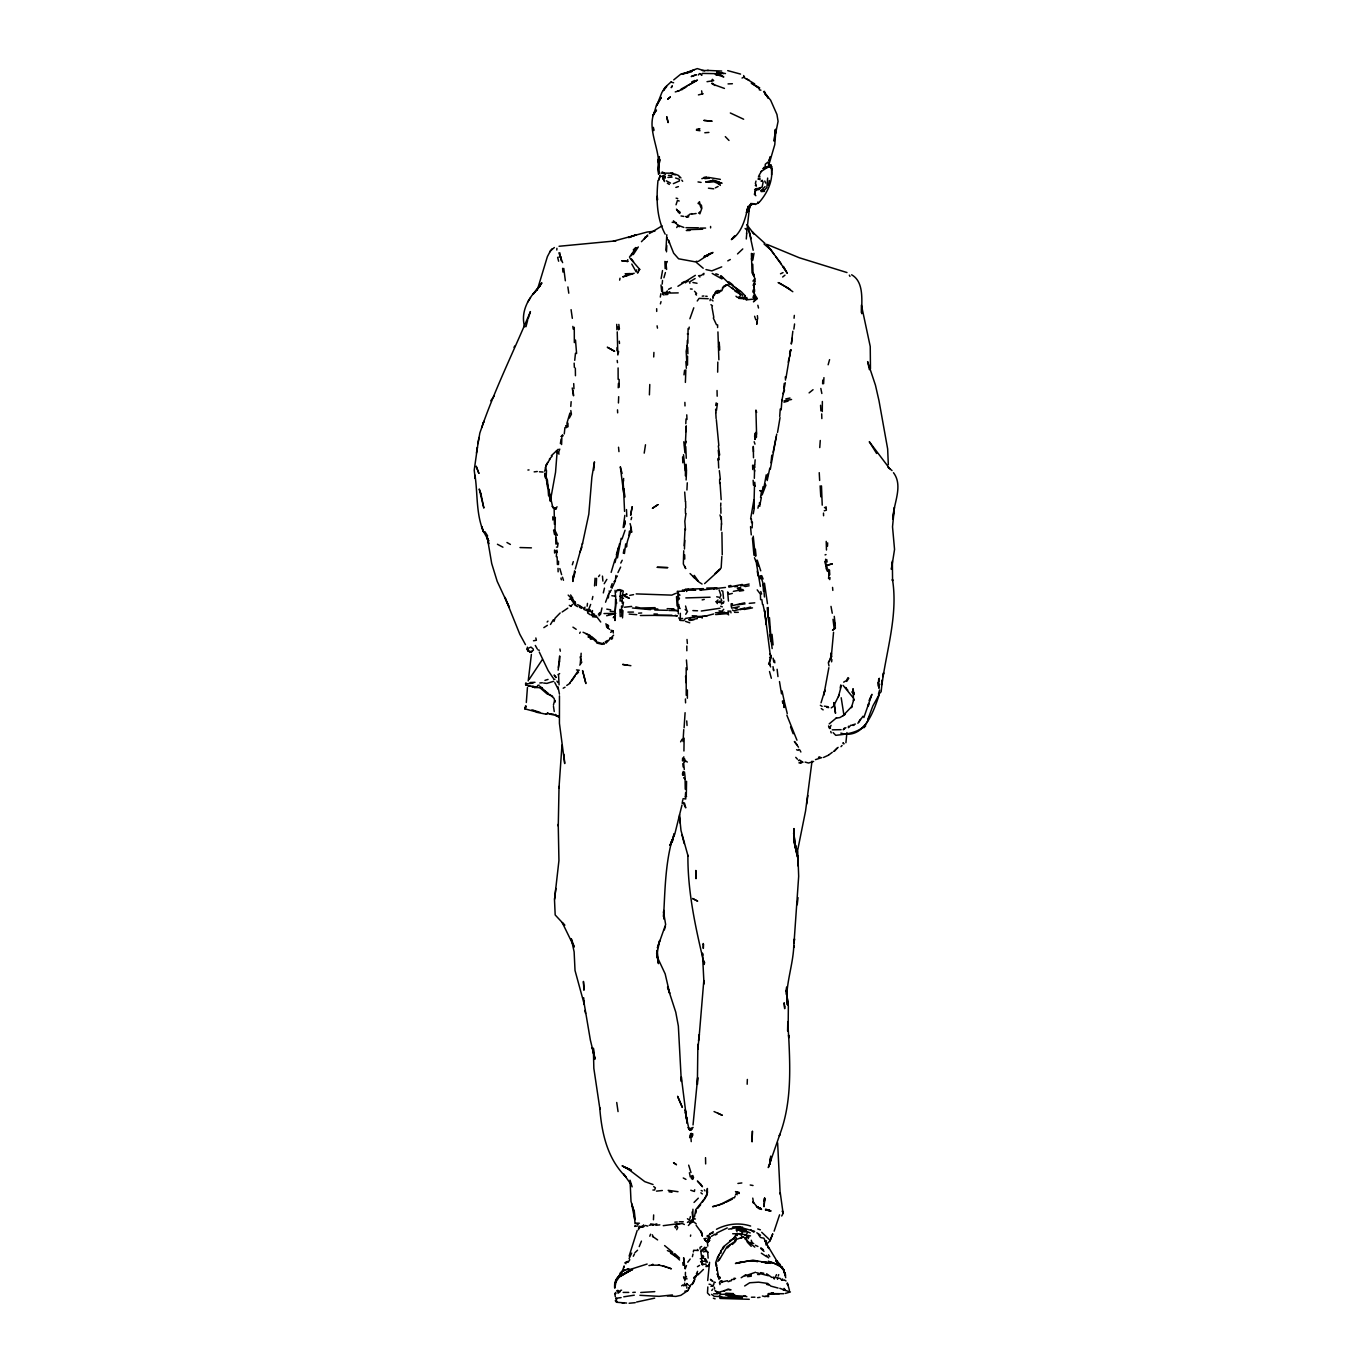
<?xml version="1.0" encoding="UTF-8"?>
<svg xmlns="http://www.w3.org/2000/svg" width="1372" height="1372" viewBox="0 0 1372 1372"><rect width="100%" height="100%" fill="white"/><g stroke="black" fill="none" stroke-linecap="round" stroke-linejoin="round"><path stroke-width="1.5" d="M624.569 511.379L623.488 487.729L623.814 494.16L620.316 466.789L622.116 473.529M685.383 382.411L685.846 369.84M771.338 678.265L769.52 671.525M664.905 261.417L665.163 268.62M687.372 698.245L687.389 689.927M717.607 327.565L717.625 324.838M756.572 434.238L755.921 410.074L756.658 412.406M764.427 596.974L763.518 583.957L764.067 589.926M834.245 629.062L833.01 619.321M717.933 331.921L718.877 359.79M828.551 725.96L829.528 728.515L831.055 725.325M558.473 564.544L558.507 561.199M683.925 750.999L684.131 738.153M687.509 365.158L687.561 356.154M718.259 460.34L718.259 458.351L718.705 467.989M771.596 174.827L771.63 166.509L770.532 167.573L771.441 168.053C773.259 180.418 767.634 192.509 759.694 201.787M785.727 1277.709L783.944 1270.078L776.723 1260.817L780.068 1266.339L768.371 1246.839M682.553 774.923L682.57 773.156M685.314 444.854L686.274 425.886L685.811 431.751M687.08 351.249L687.338 340.462M667.324 1295.871L675.864 1296.42L680.821 1295.34L687.784 1290.658L690.27 1286.113M793.771 839.029L795.348 847.536L793.959 834.176L795.983 850.331L793.753 840.693L793.994 828.568L793.668 833.884L793.908 830.129M793.753 840.693L793.788 836.8M559.622 661.887L559.69 655.936L558.404 667.478M688.092 328.525L687.801 343.36M746.711 233.686L746.282 238.985M558.233 824.332L558.936 860.57L554.545 899.329L555.866 888.49M689.67 1137.68L689.979 1135.124M719.717 349.997L719.202 342.16M721.175 499.665L720.043 482.824M848.445 726.217L848.428 727.64L850.812 725.239L854.001 725.342M554.494 899.62L555.18 914.952L564.801 925.294L562.263 922.636L573.993 946.629M683.736 550.789L683.342 563.961L685.571 568.471M614.502 616.028L614.982 620.521L615.565 599.324L616.731 603.2M753.64 283.438L754.343 295.443L756.109 299.233L753.434 301.823L756.984 298.753L746.111 299.868L747.448 298.976L738.599 298.341L739.765 296.969L741.532 297.998L742.355 296.918L744.979 298.101L746.917 297.484M614.999 1287.313L616.131 1280.831M826.218 541.374L826.476 550.018M752.062 273.131L751.393 253.391M782.057 690.939L784.235 701.212L784.115 707.54L783.275 700.989M797.921 857.997L797.972 855.562L797.784 862.216M834.262 616.354L835.342 626.335M720.917 513.265L720.815 507.554M743.813 298.873L745.288 295.889L741.343 291.79L727.743 282.152L721.003 275.635M777.632 1142.842L780.171 1194.137L780.274 1192.868L783.103 1213.362L781.714 1216.021M684.165 545.782L685.04 528.872M754.326 478.331L754.549 470.133M769.298 180.521L768.457 185.271M812.018 761.134L805.57 810.938L797.098 853.058L797.046 851.772M879.624 689.996L878.509 693.803M685.365 1274.948L685.451 1272.324M833.559 632.269L831.398 655.507L831.192 652.763M861.359 312.593L861.41 305.116L870.242 346.516L870.465 368.776M786.842 993.945C787.82 977.979 793.222 961.892 793.788 945.84L793.702 947.555L798.676 876.262L798.058 859.575L794.748 844.192L797.218 856.3M767.994 473.752L766.485 479.428M878.097 686.017L878.217 682.107L879.178 687.612M527.448 687.458L526.316 702.464M615.153 611.175L616.062 602.428L615.05 590.354M721.912 532.336L722.255 554.768M574.336 342.623L574.268 327.325M666.603 269.461L665.849 261.709M683.307 775.403L683.205 771.424M775.3 129.826L774.22 141.007L775.3 129.826L775.094 134.953M740.263 1226.654L740.211 1227.889L740.263 1226.654L732.768 1226.894M593.75 470.253L594.453 461.85L591.881 477.096L588.811 514.174L582.363 544.272M616.954 350.7L617.074 347.596M747.174 1084.24L747.346 1079.438M558.987 787.957L561.971 745.099M686.12 479.977L686.48 472.277M702.121 618.155L702.481 616.388M765.199 166.132L765.284 164.228L768.011 162.016L768.492 164.04M741.875 1233.651L742.269 1230.753L741.257 1230.032L736.901 1230.049L736.901 1231.559M822.617 383.783L822.754 380.078M618.429 402.974L618.686 396.68M684.439 549.04L684.8 540.362M684.817 1280.762L685.588 1275.874L686.566 1277.04M558.884 252.842L562.64 262.635M559.039 786.448L558.267 826.047M618.223 387.779L618.412 383.44M653.449 1219.777L653.655 1214.94M720.694 506.251L720.815 503.078M557.101 452.108L555.54 472.277L550.258 501.432M620.23 616.628L619.921 609.425M653.707 356.977L653.912 352.433M616.903 329.726L616.731 324.358M596.254 585.501L596.58 578.281M752.13 527.86L752.405 522.012M780.033 417.62L777.547 432.403M555.334 517.347L554.957 530.415L557.358 535.303M684.697 760.088L685.245 761.34L683.65 762.883L684.285 769.486M756.898 321.597L756.761 324.341L757.413 319.522L755.766 319.779L754.617 316.263M781.869 400.212L781.2 409.868M621.893 616.337L621.533 605.961M615.531 1292.441L615.462 1293.967L615.736 1292.904M685.228 789.209L685.057 776.758L684.491 771.956L683.41 772.213M827.488 546.228L827.659 542.866M828.551 578.607L829.408 569.877L829.803 574.765M476.427 453.017L477.422 447.495L474.215 470.184L475.175 478.434L474.969 475.158C477.833 493.851 475.861 514.208 483.716 532.113L481.589 526.659L483.716 532.113M754.497 485.465L753.88 508.395L753.88 499.991L750.621 518.873M823.612 383.731L823.937 377.643M624.843 515.358L623.162 527.603M660.892 293.659L660.292 297.055M685.794 423.656L686.051 418.906M721.861 556.415L721.158 567.939L715.069 573.479M787.597 1030.887L787.802 1021.608L788.729 1037.918L788.626 1035.071C790.272 1068.754 791.747 1103.825 779.313 1135.81L779.862 1134.352L768.303 1167.589L770.55 1161.124M685.365 475.827L685.554 465.52M643.537 1224.87L644.223 1226.362L642.508 1227.237L639.712 1226.379L639.798 1227.391L639.712 1226.379M712.874 297.518L715.481 292.03M721.089 530.227L721.466 523.727M694.489 1216.878L695.724 1209.692L703.922 1199.471L702.447 1202.129M878.903 688.401L878.68 680.546M679.054 608.431L678.848 604.503M683.033 741.532L683.753 729.647M752.765 1198.116L753.622 1203.278L752.782 1201.615L757.001 1206.725L760.671 1208.612L756.418 1206.434L761.58 1209.435M580.956 656.399L581.145 653.244M618.137 379.341L618.103 367.936M574.731 360.322L575.468 353.239M682.45 760.877L682.639 757.996M622.494 617.897L622.974 610.712L621.653 610.043M754.086 276.441L754.188 274.983M555.746 537.807L555.866 544.049M572.587 601.193L572.57 597.935L571.352 599.427L574.937 605.103L577.561 606.63M594.539 585.947L595.054 578.195M861.736 313.674C861.462 301.12 864.463 281.929 851.618 274.777M558.13 571.832L558.027 568.351M658.714 173.712L659.212 166.544M754.617 189.49L762.146 187.141L763.106 182.099L762.112 180.195M771.904 169.734L772.007 168.293M878.56 681.37L878.732 678.763M892.194 562.297L891.406 569.363L894.544 549.435L892.52 526.779L894.424 507.52L892.812 519.233C893.052 504.33 903.685 486.065 893.481 472.688M561.594 444.528L561.868 437.548M779.708 416.419L780.239 409.01M819.753 447.581L820.267 440.481M691.231 1141.624L690.63 1133.615L691.539 1133.409L692.294 1136.856L691.145 1136.308M685.4 795.451L685.606 792.673M698.502 1040.799L699.36 1034.591L697.816 1049.357L697.37 1084.412L697.679 1077.552L693.032 1124.937M754.806 464.199L755.149 459.809M792.845 331.218L791.301 344.046L792.296 338.095M695.964 1212.985L696.221 1210.601M707.832 1286.97L707.489 1293.007L709.701 1295.254M662.213 284.055L662.522 280.437M552.127 506.337L555.368 509.235L557.049 506.783M699.274 1035.157L703.802 980.603L704.008 984.033L702.447 953.163L702.944 955.204M590.149 611.329L587.816 611.74L590.663 604.417M759.917 504.725L761.357 497.504M770.207 661.012L771.201 655.473L769.178 663.019L770.635 666.946M546.125 478.982L546.485 470.613L545.319 467.389M831.312 654.393L831.398 653.415L830.249 659.263M575.314 568.986L582.534 543.106M746.557 233.823L749.215 209.796M786.225 991.579L786.671 987L786.327 994.631M770.292 1160.335L770.704 1156.116M608.345 597.969L608.808 593.51L611.295 590.046M686.223 695.295L686.172 667.684M721.552 524.275L721.295 516.867M752.593 465.194L752.748 469.516M794.045 318.253L794.337 315.406M658.8 165.6L659.778 159.426L658.028 169.013L658.766 173.198M784.561 389.957L783.172 393.781L785.298 382.754M684.594 1283.986L684.679 1283.129M783.395 393.147L781.714 401.224M558.164 670.153L559.159 661.664M477.319 448.009L479.823 433.072L483.887 421.341L481.658 427.738M687.286 482.807L686.926 489.976M680.341 613.301L680.289 620.384L683.736 620.624L685.554 618.395L695.038 616.937M761.683 495.395L763.021 486.751M789.586 353.547L790.735 349.637L785.967 378.072M772.162 648.562L768.114 616.988L768.217 607.453M657.994 180.435C656.228 198.46 656.433 217.788 665.163 234.166M628.959 535.492L629.456 531.101M528.22 680.906L531.393 654.393M783.686 388.345L784.252 383.388M797.218 904.765L798.024 897.631M567.219 427.086L566.945 423.125L569.912 413.109M708.209 1236.961L709.53 1238.041L707.678 1239.019L709.032 1239.551L708.055 1239.996M770.344 469.104L776.741 434.067M587.13 606.218L587.473 603.406M677.374 591.178L677.099 593.441L679.998 595.139M770.086 1162.427L770.687 1157.591L769.829 1164.296L770.584 1159.872M831.621 661.836L831.895 659.589M754.137 287.52L754.206 283.061M882.059 680.375L881.476 684.971L882.385 679.895M691.831 1129.55L689.567 1129.893L688.59 1127.441L685.331 1112.332L686.635 1118.42L685.245 1109.691L687.132 1123.274L681.335 1076.934L681.335 1081.445L678.351 1026.05L675.779 1012.227L667.547 986.88L669.69 993.362L665.163 973.88L657.051 956.558L658.063 959.508L656.639 952.991L658.457 963.624L657.222 950.127L657.274 952.374L659.692 940.489L657.411 947.795L665.643 924.539L663.499 911.694L664.185 919.223L663.688 913.718L663.534 916.65L663.928 910.442L663.842 911.557C665.094 887.461 665.643 863.245 672.194 839.578L670.857 844.569L671.611 841.791M624.174 527.019L624.997 520.794L624.346 525.407L624.912 521.875M683.976 374.848L684.594 370.217M793.874 329.109L794.577 323.946M707.352 1191.376L707.369 1193.074L707.352 1188.478L707.026 1193.777L704.145 1199.677L707.197 1194.823M623.66 478.468L622.871 484.196L623.523 480.423M614.553 1287.571L615.171 1283.043L619.904 1276.029L617.829 1277.864L632.629 1269.289L621.173 1275.686L627.982 1271.261M806.667 804.078L807.868 795.52M588.725 611.432L583.855 609.408L585.004 607.11M744.979 298.101L745.288 295.889M829.734 579.601L830.009 577.612M561.062 439.16L560.393 443.602M742.098 1234.2L739.885 1234.457L740.005 1233.6L744.344 1234.629L749.078 1237.15M620.058 601.159L620.556 592.224L621.825 590.372L623.282 591.023L621.979 597.403L622.271 603.286L623.471 602.154L622.717 607.041M683.479 760.963L683.805 756.812M828.86 667.684L823.817 695.09L824.915 690.167L821.039 702.807M841.293 685.983L838.429 696.633M714.452 295.1L714.846 293.711L721.912 290.624L723.198 287.142L725.857 285.067L727.76 285.05L724.142 285.822M709.564 1262.343L707.712 1280.488M608.568 625.615L608.19 628.153L609.631 629.388M685.966 513.677L684.817 521.291L685.468 529.884M790.118 353.702L789.758 356.103L790.735 349.637M644.205 453.137L645.492 444.768M558.112 543.158L557.495 547.136L556.466 547.119M663.293 176.611L665.197 176.885M621.139 538.338L617.451 557.907M662.745 178.857L662.933 177.743L665.317 178.051L664.991 176.816M879.143 694.867C873.501 711.897 863.88 740.108 840.83 733.128M619.561 543.706L615.05 562.554M625.683 543.878L624.449 553.516M707.729 1252.636L708.141 1258.124M675.401 174.861L672.486 174.141L672.64 173.181L661.03 173.129M649.779 384.486L649.402 394.862M570.786 406.438L571.146 401.67M883.002 676.396L883.602 672.777L882.831 676.585M824.246 510.778L826.373 510.161L825.978 506.68M682.158 803.375L682.759 799.893M703.63 1256.443L702.944 1258.313L702.893 1255.414L701.915 1255.689M707.798 1246.102L707.403 1242.295L705.037 1240.168L707.558 1241.54L704.814 1240.134M688.864 329.211L689.224 327.085M782.949 1289.714L790.392 1291.961L785.333 1293.419M558.541 674.87L559.073 684.851M564.921 427.584L564.269 433.912M788.248 362.225L789.003 358.041M619.647 280.145L620.007 278.224M693.357 1251.899L693.666 1250.252L698.177 1250.509L697.473 1249.429M617.949 572.57L620.641 567.082M753.245 513.78L754.154 508.943M687.303 345.332L686.154 351.369L686.858 363.048M710.027 300.64L710.353 298.907M715.704 405.426L716.184 402.871M694.712 1189.73L694.386 1191.462L690.768 1190.244M477.816 443.585L478.982 437.514M623.3 553.242L624.054 549.297M766.245 474.798L763.69 488.844L762.489 491.468L759.968 490.61L762.489 491.468M690.459 1236.258L690.699 1235.023M822.36 401.481L822.291 411.549M713.646 1284.844L714.195 1282.048L715.361 1282.443M840.213 687.955L840.813 684.92M703.613 274.812L703.905 273.354L701.435 275.395L698.571 275.738L699.96 277.007M773.122 452.211L776.209 436.793M629.988 258.142L639.695 269.358L637.586 273.114L637.791 272.153M706.186 1251.933L705.74 1249.806M618.172 353.667L618.635 351.455M770.67 657.96L771.201 655.473M672.314 841.43L674.012 834.005L672.314 841.43L669.879 845.392L674.818 833.97L681.987 805.004M722.787 1249.137L724.965 1245.553L735.032 1237.372L737.176 1233.291M602.462 576.12L602.891 581.076M689.893 318.75L693.786 307.808M697.233 300.983L699.103 298.376L708.226 298.702M757.927 508.223L758.545 505.428M592.172 599.547L592.858 596.477M612.718 586.581L615.325 580.733L615.942 575.417M770.995 462.827L771.784 455.212M627.999 1262.446L629.817 1259.685M537.224 290.212L547.377 256.65L550.395 250.905L554.374 247.543M740.143 609.665L750.638 607.059M580.287 663.499L580.836 656.845M684.096 727.829L685.091 712.703M767.188 480.577L769.812 468.126M692.397 1256.649L692.997 1254.094M603.32 592.91L604.469 588.142M723.49 602.977L723.902 601.313M755.406 183.436L755.972 181.087M676.036 204.805L677.442 200.432L679.174 201.015M724.21 1291.001L725.051 1290.486L716.596 1292.921L720.214 1293.402M525.956 326.708L527.637 320.396M556.792 250.013L556.912 248.298M615.05 559.244L611.157 572.364M574.611 570.786L572.861 581.454L573.462 575.383L573.119 578.727L575.314 571.695M709.05 1284.209L710.404 1284.449M750.038 205.92L748.632 211.339L750.158 205.714M754.84 439.469L755.303 433.02L755.475 438.714M831.02 658.629L831.706 656.005L828.328 662.882M689.807 1218.919L690.408 1216.57M683.05 798.676L685.794 798.95L685.383 796.343M528.1 318.973L530.415 311.581C514.757 348.848 496.853 385.24 483.287 423.056M662.539 270.558L661.098 278.636M761.46 491.485L760.534 497.47M631.069 519.628L631.686 517.313M535.32 645.44L537.258 648.922M673.24 837.606L670.325 844.998L671.543 842.014M525.613 705.808L524.79 708.827L535.32 711.656M613.61 635.185L606.03 643.176L605.241 641.856L607.47 640.484M723.696 1246.291L717.539 1257.541L715.635 1262.703L716.013 1266.219M616.32 554.854L618.36 547.582M849.988 276.389L849.319 275.155M663.928 277.744L665.403 272.548M828.139 364.781L829.58 359.635M660.395 303.881L661.03 301.634M623.66 1267.779L624.174 1265.979L621.619 1273.13M633.281 254.575L638.306 246.926M762.335 494.435L765.936 485.071M664.357 929.873L665.437 926.186M719.871 1284.569L720.197 1283.42M736.301 1237.767L735.684 1240.974L727.057 1246.702L719.134 1260.148M544.65 471.179L546.725 464.268L550.189 458.831M651.992 1265.035L648.922 1265.584M686.48 1265.567L685.177 1268.894M752.782 260.183L754 253.288M692.791 1218.885L692.929 1209.229M559.776 449.107L558.421 452.743M690.596 1130.288L693.083 1127.39L689.224 1129.087L690.973 1129.087M572.33 564.75L573.307 561.628M605.549 602.205L608.808 593.51M685.828 1285.821L686.96 1283.54M774.134 1231.164L779.588 1214.82M775.197 133.461L776.02 129.037L774.768 144.66L768.817 164.983M666.483 251.831L666.792 245.537M596.58 615.994L592.001 615.291L592.481 610.54M553.996 621.482L555.06 618.223L560.17 612.975M658.474 174.261L658.028 159.324L658.68 163.062C658.217 146.118 647.258 127.785 654.461 112.007L653.672 114.836L656.382 105.164L661.27 97.412L656.742 105.575L661.921 92.404L665.163 87.311L671.234 81.754M752.954 297.364L755.286 295.563L756.984 297.981L755.783 298.033M686.292 795.52L686.566 781.285M629.131 1256.1L637.208 1230.41M693.134 1283.283L693.958 1280.916L692.174 1284.552L695.004 1279.184M622.013 539.042L625.066 530.244M612.186 583.58L610.883 587.302L612.289 588.056L611.826 585.604M721.621 1282.528L722.084 1281.156M748.049 207.429C744.979 219.091 742.166 232.348 731.379 239.603L734.706 235.778M778.181 1276.097L778.713 1274.622M553.431 705.071L554.648 700.389L555.06 702.121L554.099 698.399L549.743 694.438M775.609 133.53L778.078 121.353L776.946 114.476L770.635 100.207L763.587 91.632L764.667 91.375M736.147 1230.135L736.61 1228.883M756.418 188.684L754.36 194.224L755.835 195.716M649.796 1236.241L650.568 1234.217M860.347 719.391L857.877 723.318M641.444 1241.111L639.215 1246.616M580.099 551.818L581.934 547.068M629.096 1258.604L631.686 1253.065M769.966 1240.905L772.676 1234.028L769.966 1240.905L765.799 1244.85M863.863 717.539L871.923 694.335L869.231 700.526L870.448 697.851M693.7 1217.976L693.272 1219.022L695.433 1218.971M747.431 1232.725L746.299 1234.629L744.344 1234.629M867.893 719.254L872.866 705.928L879.229 694.438M711.674 80.948L712.36 79.302L713.663 80.639L707.026 81.685M615.959 1298.289L621.104 1297.603M765.044 186.643L762.009 189.696L764.084 190.519L766.879 187.501L767.651 178.068M839.252 694.832L833.507 706.254L831.26 707.883M686.36 441.424L684.662 445.334L685.108 449.09M776.483 1274.622L775.043 1277.829L773.071 1277.143L774.305 1279.03M719.648 598.106L720.917 595.225L719.082 589.823M558.215 449.261L551.321 455.693M755.903 190.194L756.709 188.393M616.062 1280.007L622.133 1271.192L629.079 1268.963L626.935 1269.169M719.374 1282.992L720.111 1281.362L722.924 1281.465M604.006 613.558L615.788 613.387M532.49 687.166L534.24 687.063L525.716 685.005L525.956 682.759M696.393 1273.833L697.576 1271.33M615.925 1301.428L616.988 1301.239L615.891 1301.651M878.972 681.387L879.298 678.283M720.06 1294.791L719.46 1295.751M540.139 285.582L539.693 286.422L541.717 282.975L532.988 294.414L537.584 288.857C527.74 298.736 520.485 312.679 524.653 326.793M676.688 1229.724L677.751 1227.528L675.813 1224.75L682.193 1223.481L684.354 1224.493M693.597 1177.296L692.568 1179.406L692.757 1175.478L691.505 1178.737L691.694 1175.907L690.27 1176.953L689.413 1172.717M688.847 1287.416L688.795 1288.685M868.888 717.23C865.595 732.185 848.17 733.986 835.754 735.323L833.147 732.631M717.436 403.522L716.441 410.588M633.315 1256.255L634.447 1253.991M845.907 742.715L846.936 732.562M572.604 604.435L571.164 605.807M717.813 1261.52L719.408 1258.33M690.528 618.841L688.727 619.852L697.353 618.652M665.746 264.59L667.324 261.469M776.723 1277.726L780.171 1278.447L781.903 1280.282L782.589 1278.944M575.811 605.086L575.262 602.257L568.18 595.105M620.779 563.069L622.202 560.256M514.02 347.408L514.723 346.036M676.739 227.581L677.94 225.248L673.429 220.823M672.28 85.596L671.217 87.654L671.937 86.642M631.343 255.741L632.458 253.631M847.999 677.614L846.387 680.615L843.677 682.141M584.815 608.482L579.155 606.767M591.949 639.266L590.32 638.7L591.126 637.243L589.96 635.339L583.066 632.252M547.685 462.501L545.97 465.623L546.725 464.268M858.701 722.255L863.005 716.218M579.653 633.281L580.287 632.149M696.359 1275.651L697.611 1273.439M705.911 1266.562L708.106 1266.287L709.187 1264.401M526.265 706.271L524.79 708.827L525.733 707.763M680.615 741.84L682.141 739.199M758.819 175.805L761.529 171.106M581.093 608.259L581.848 606.956L579.893 607.59M769.726 166.715L770.481 165.429L761.117 171.517M699.84 213.912L701.864 208.218L701.401 205.165L698.022 203.399L699.497 201.718L699.874 203.965M614.536 617.246L615.479 615.719L613.233 617.692L614.982 616.491M550.481 624.5L553.379 619.681M542.369 659.538L529.146 679.414M604.212 583.7L606.853 579.378M661.373 176.474L665.454 174.638M685.726 614.279L687.526 611.363L685.143 609.494M556.981 550.103L556.26 556.638M717.539 1257.541L719.185 1254.951M653.861 113.859L656.485 110.034L652.66 115.728L654.804 112.384M569.569 683.29L577.835 671.337M686.497 591.521L688.161 589.171L703.527 588.639M527.603 302.166L530.518 297.707M679.5 598.192L678.523 599.667L678.385 591.315L683.891 591.195L685.451 589.12L688.161 589.171M638.615 1229.792L638.512 1228.42M685.211 1277.092L684.096 1278.773L683.53 1276.835M846.678 681.421L848.788 678.265M829.202 723.884L836.526 717.813M798.881 749.352L798.195 750.347L796.583 749.729M844.38 728.052L843.248 729.733L845.889 727.657M579.756 665.111L581.865 662.007M539.59 286.062L538.287 287.966L541.717 282.975M592.001 615.291L593.167 613.61L594.642 614.364L592.464 616.714L597.094 617.211L600.73 622.013M735.649 1235.314L733.368 1238.642L729.715 1240.785M691.574 1284.312L689.756 1285.718M833.593 751.496L838.12 747.38M832.272 752.302L828.619 755.08M688.384 1225.488L693.014 1220.514L693.169 1221.457L692.02 1222.315L687.441 1218.713M715.429 292.905L718.379 290.452L715.927 291.327L716.013 292.322L718.053 291.893M611.672 639.301L612.701 637.843M781.903 1280.282L784.424 1280.11M703.424 1269.443L697.799 1275M571.524 681.044L575.091 676.036M490.747 400.83L494.126 396.114M720.351 185.409L719.511 184.414L720.729 182.716L718.071 183.539L713.886 181.739L705.877 181.927L712.068 180.658M615.942 578.006L617.4 576.017M598.586 576.6L599.718 575.04M711.776 1290.452L712.771 1289.131M753.948 291.258L753.125 292.356L753.074 290.092M629.491 257.061L635.236 249.104M634.55 250.819L636.848 247.749M662.299 286.851L662.556 292.665L663.516 293.642L669.93 292.013L665.489 294.586L667.855 294.448M549.692 251.985L552.076 248.829M687.766 1262.206L690.167 1259.05M666.792 234.732L665.952 250.219M695.347 275.343L677.922 286.285M733.78 236.979L731.911 239.363L733.746 237.167M752.936 281.123L754.789 278.773L753.451 273.371L753.108 275.24L752.765 264.23M698.365 74.98L699.48 73.573L701.915 74.843M709.153 1241.18L709.032 1239.551M646.178 236.859L641.444 241.695M741.257 1230.032L740.177 1231.37L739.765 1230.255M697.576 1208.475L700.663 1204.719M709.89 1240.237L707.403 1242.295M704.848 1247.182L700.595 1251.058M644.12 239.225L647.687 234.972M722.324 288.189L723.198 287.142M736.901 1230.049L738.393 1228.3L740.023 1228.472L750.244 1232.931M694.061 1278.858L696.136 1276.475M723.747 609.288L722.101 611.175L719.014 610.866M834.416 751.239L837.057 748.203M546.005 714.195L547.857 713.046L546.005 714.195L536.092 712.171M706.649 1247.354L700.938 1252.053L701.692 1257.455M598.364 614.262L599.89 612.564M840.985 746.642L842.082 745.442M735.221 1195.955L734.346 1197.91M769.589 657.668L770.824 656.313L770.018 654.067M652.849 1264.178L651.957 1265.173L659.606 1265.224M677.751 211.442L677.425 210.516M549.349 459.208L552.127 456.224M547.136 622.013L547.96 621.122M701.246 589.926L699.823 588.914L700.046 590.217L725.496 587.456M863.846 727.795L865.698 725.822M828.534 661.973L829.768 660.652M649.436 233.514L662.059 225.883M742.784 248.932L737.519 253.923M820.353 705.277L822.12 706.357M735.529 1194.446L736.867 1193.091L739.302 1193.468L735.478 1191.599L739.011 1192.319M532.868 686.566L534.686 687.543L535.595 686.617M694.026 1202.438L698.297 1198.185M770.532 167.573L771.63 166.509M755.389 204.514L759.196 202.37M664.082 292.287L664.905 293.351L667.409 290.881M598.964 615.754L600.593 614.159L601.965 607.95M717.385 603.594L716.167 601.742L717.968 599.993M835.394 628.307L832.512 630.228L835.445 627.759M576.291 674.355L578.555 672.177M707.266 1235.537L707.403 1236.412L713.217 1231.644M633.281 249.893L635.75 247.526M620.024 1273.199L621.276 1271.998M765.765 1243.015L766.485 1240.717M724.708 1290.589L728.361 1289.148L731.036 1289.851M634.91 1252.705L637.551 1250.218M735.684 1240.974L734.569 1239.962L743.007 1237.15L746.248 1237.887L747.689 1236.532L748.409 1238.573M693.632 1277.795L695.913 1275.703M732.305 1244.473L735.066 1241.934M569.329 418.066L571.421 414.173L570.821 410.571M590.32 638.7L591.675 637.483L595.877 641.667L604.297 644.154L603.423 642.593M673.738 79.868L680.924 74.037L692.243 71.293L691.179 71.721M528.649 648.116L530.93 647.07L533.245 649.042M711.245 1236.412L715.344 1234.011M698.52 213.157L700.166 211.717M639.129 1228.163L639.969 1227.443L638.94 1227.031L639.129 1228.163L638.94 1227.031M842.854 715.858L851.875 706.426L851.412 707.695L853.933 699L853.556 700.715L853.007 688.693L854.001 694.318L852.012 691.745L854.327 694.541M685.4 282.855L687.852 280.728L687.972 281.706M611.037 630.314L613.181 630.777L610.66 632.321M784.887 1280.299L786.019 1280.934M711.605 1285.101L713.32 1285.736M555.969 551.887L554.614 553.019L554.545 550.069L557.083 552.11M741.189 1277.744L745.836 1274.674M623.214 1270.866L624.672 1269.649L622.374 1271.398L624.346 1270.318M743.007 1237.15L740.571 1237.887L743.007 1237.15L741.189 1235.52M708.981 1240.082L709.53 1237.081L710.164 1238.179M619.955 596.306L620.813 595.602M782.64 277.024L784.956 275.172M809.103 392.889L813.047 389.699M562.16 611.981L567.785 608.156M720.866 290.195L719.1 292.716M721.5 604.109L722.787 603.097L716.167 601.742M687.423 1222.435L688.367 1221.697L690.699 1223.138M719.357 570.203L704.625 583.597M638.786 270.044L639.695 269.358M724.33 286.765L726.268 285.307M530.089 682.519L534.994 682.313M688.212 85.39L697.422 80.091L681.112 89.111M684.182 88.34L686.737 86.47M569.946 683.325L566.739 685.434M618 1293.23L620.367 1291.498M718.602 570.546L720.317 569.294M798.47 760.603L799.379 759.934L801.968 761.597L798.95 762.883M703.15 93.742L698.434 94.891M706.58 255.964L704.128 256.873L710.422 253.391L698.588 261.195M526.745 648.99L530.021 652.3L533.468 650.157M626.764 1261.88L625.169 1262.892L625.958 1263.732M676.207 1256.752L670.634 1253.305L671.645 1252.602L679.569 1260.011M613.97 581.625L615.325 580.733M681.61 1285.838L683.239 1284.758M695.124 278.533L689.722 281.843L689.859 283.267M543.844 627.639L547.377 625.323M751.29 258.982L752.336 258.296L751.993 253.683L753.125 256.221M625.169 1262.892L627.484 1261.417M622.288 1274.537C616.525 1276.269 613.593 1282.46 614.896 1288.137M744.67 1285.976L749.695 1282.769L758.613 1282.168L767.737 1283.437L770.841 1286.113L778.061 1288.051M625.718 547.274L626.764 546.605C626.421 538.596 633.195 531.873 630.091 523.607M727.486 1247.954L729.973 1245.262M815.448 759.642L821.759 757.618M706.803 255.998L712.977 252.465L704.573 256.272L707.575 256.187L704.351 256.187M731.036 604.829L732.511 603.937L731.173 603.68M558.027 674.595L559.639 673.583M802.397 762.112L800.288 763.278M697.439 1266.682L699.548 1265.396M845.289 714.349L839.938 717.556L835.994 718.208M683.616 1285.838L686.172 1284.741M649.23 1225.282L653.775 1224.493L650.654 1223.875M701.658 1246.479L700.029 1247.405L700.08 1249.069M756.109 299.233L756.984 298.753M727.777 260.886L730.316 259.514M563.189 688.212L565.024 687.218M630.005 1270.489L620.178 1275.617M746.025 1230.204L742.269 1230.753M742.046 78.05L744.482 76.763M614.725 613.781L606.647 615.754M733.334 1197.756L721.037 1204.101L712.617 1206.674L716.338 1205.954M644.754 237.39L647.687 236.087M716.698 1232.999L727.28 1227.923M555.368 509.235L556.483 508.669M668.49 289.32L671.337 287.88M662.35 1190.502L656.485 1191.136M625.598 276.201L634.173 273.268M725.977 1202.266L732.459 1199.059M715.361 187.827L718.156 186.438M715.361 1234.972L717.076 1234.131M764.53 486.494L765.353 484.093M684.834 1291.224L687.784 1290.658M675.659 593.424L671.783 595.122L636.179 593.905M691.711 81.926L694.832 80.468M828.431 755.217L823.56 757.447M780.497 273.8L783.035 272.616M569.26 599.41L571.421 598.432M681.833 282.889L684.971 281.449M758.339 176.971L759.968 176.233M703.579 1251.967L705.465 1251.11M606.716 625.066L607.676 624.637L608.19 628.153L606.75 627.313L605.944 623.694M573.925 602.84L575.262 602.257L573.685 602.154M705.877 181.927L713.526 181.31M752.988 285.153L754 284.724M686.034 73.196L694.369 69.732M813.647 761.426L808.52 763.021L805.124 762.095M724.347 1203.072L717.865 1205.474M757.944 179.046L760.105 178.154M706.872 616.114L693.906 616.68M768.423 165.172L769.898 164.589M695.896 74.705L691.214 76.54L696.496 74.843M713.629 589.068L716.784 587.833L706.734 588.056M878.526 694.524L881.15 691.711C884.494 656.176 898.694 617.228 892.452 579.327L892.572 580.888L892.366 560.925M629.748 595.362L633.555 594.642M740.623 585.895L749.146 584.043M562.812 435.833L561.234 436.416L562.812 435.833L562.434 434.735M749.747 204.668L754.669 203.862M755.526 1272.256L744.893 1275.977M530.021 652.3L532.285 651.477M728.532 1229.175L737.639 1227.614L736.507 1226.86M525.39 683.976L533.022 683.153M667.169 608.671L673.892 608.825M826.681 707.283L828.671 707.609M767.651 1295.031L773.225 1293.059L769.915 1293.693L783.755 1293.71M624.157 595.088L627.055 594.076L622.459 595.482M677.511 91.152L682.913 89.283M820.833 388.447L821.845 393.49M726.268 613.456L728.824 612.581L718.465 613.473M757.55 189.302L760.328 188.341M640.381 615.514L671.954 615.205M625.718 275.875L622.717 276.87L626.61 275.875M825.052 554.888L825.995 554.58M675.847 187.432L678.403 186.609M853.11 724.759L855.356 724.039M701.829 178.652L705.071 177.623M688.127 1127.75L689.773 1129.019M718.482 291.584L720.06 291.104M734.517 1279.356L731.413 1279.596M721.723 266.871L711.811 270.884L705.98 269.581M728.858 587.147L742.269 584.421M652.763 1225.076L656.828 1223.875M716.476 1229.278C727.109 1223.858 739.096 1222.349 750.638 1226.053M544.941 680.358L548.028 679.432M675.247 91.924L679.14 90.792M619.938 589.531L616.765 590.457L621.825 590.372M818.501 757.241L819.907 756.83M728.12 1281.688L729.287 1281.345M765.267 1296.146L768.594 1295.991M689.619 214.272L691.951 213.62M704.316 1261.245L700.612 1261.588L703.03 1264.384L702.018 1264.675L705.98 1264.006M634.276 1295.185L623.78 1296.797M717.899 1293.83L713.663 1293.796M783.978 402.202L788.077 401.104M707.283 615.651L713.68 613.97M691.968 214.101L696.119 213.5M732.339 593.407L729.132 594.23L727.623 591.949L728.463 601.073M762.763 168.567L768.114 167.23M654.667 1298.135L636.539 1302.045M728.532 586.015L730.693 585.484L731.207 586.427M616.302 1300.656C613.13 1301.291 618.48 1299.593 616.028 1298.255L616.474 1298.89M689.481 72.339L682.278 74.122L697.285 68.6L704.642 70.829M621.242 600.799L622.236 600.559M744.224 609.477L752.491 607.882M673.343 183.642L679.363 180.984L679.483 179.286L675.607 178.017M685.623 216.502L688.71 216.759L687.338 216.21M801.437 762.54L803.032 762.163M667.924 177.434L672.057 177.125M702.155 599.907L704.248 599.427M750.861 204.788L751.907 204.548L749.043 206.057M537.498 685.486L539.145 685.108M763.861 167.435L768.063 166.526M729.561 1281.122L731.379 1280.728M733.351 591.366L742.887 589.48M626.541 1303.04L616.491 1302.268M785.796 398.926L790.015 398.034M737.896 589.017L740.949 588.365M703.836 177.468L706.734 176.868M731.173 1228.626L732.511 1228.352M754.634 1231.353L740.383 1227.34L742.578 1227.1M639.798 1227.391L640.998 1227.151M609.734 638.083L610.969 637.826M685.263 796.789L686.566 796.515M709.89 1233.6L713.063 1232.965M716.133 74.877L719.477 74.225L716.064 74.757M637.38 1226.053L634.687 1226.379L635.339 1225.505M741.017 1262.069L738.599 1262.549M620.521 1290.383L621.585 1290.177M757.207 189.868L759.402 189.439M734.775 586.77L737.57 586.221M791.575 399.475L784.012 400.864M639.421 1223.224L635.699 1223.121L638.289 1224.836M744.739 602.822L731.156 605.892L731.722 608.139L739.165 606.733M749.129 585.793L745.236 586.53L742.458 585.192M679.054 1223.584L663.242 1225.676M740.005 1233.6L737.073 1234.063L737.381 1235.555M749.215 603.354L754.772 602.822M704.042 616.045L705.688 615.771M689.687 620.504L694.009 619.75M703.905 1238.779L706.34 1238.333M676.928 1226.276L674.767 1226.654L675.573 1227.991M615.754 592.018L616.611 591.864M635.253 1302.663L629.113 1303.263M739.765 296.969L737.33 297.364L735.975 296.215M720.077 608.242L701.298 611.02M739.371 591.143L743.641 590.457M768.629 1296.643L766.811 1296.506M685.828 597.918L710.079 597.214M534.686 687.543L542.077 687.664M732.682 1233.737L735.975 1233.771M737.21 588.056L740.503 587.559M748.22 1275.411L751.273 1274.948M715.464 612.752L724.673 612.169M727.469 1280.676L722.667 1281.842M696.496 129.345L699.892 128.848L696.427 130.237L699.994 130.717M558.97 257.01L561.011 256.718L561.148 260.697M757.584 1297.655L760.019 1297.312M702.344 73.402L718.448 73.694L723.799 76.952L715.189 74.122L720.763 74.277L718.499 74.414M755.166 281.38L754.789 278.773M737.827 604.778L745.013 603.886M744.55 608.036L733.848 610.866L732.425 610.025M679.243 1221.749L683.273 1221.783M697.165 617.331L702.172 617.091M737.913 1183.453L741.84 1182.956M664.905 293.351L666.569 293.145M534.171 471.865L537.275 471.488M553.774 681.267L546.845 683.393L543.638 683.033M841.105 729.681L832.255 729.835M553.431 714.212L547.342 713.629M747.483 1276.663L751.307 1276.217M533.485 640.775L536.383 640.261L535.835 637.963M624.466 607.23L631.669 606.407M647.138 1264.041L629.594 1269.632L632.183 1269.786M654.873 231.216L647.207 232.022L613.301 241.198L615.925 240.872L559.039 246.274M702.224 296.146L703.887 295.975M655.833 1225.282L659.812 1224.87M688.264 215.181L689.31 215.078M714.949 1290.709L717.299 1292.253M527.911 470.03L529.026 469.927M680.203 618.686L682.656 618.463M707.369 70.401L721.689 71.052M728.052 83.915L732.391 83.726M704.745 178.617L709.17 178.223M700.269 1258.69L701.469 1258.587L702.361 1262.36M704.814 132.758L708.895 132.415M719.288 601.313L721.895 601.108L721.037 598.861M761.186 191.6L764.513 191.343L760.705 190.536L764.084 190.519M632.818 1292.441L635.287 1292.253M713.732 188.821L708.449 188.187M539.813 682.964L542.352 682.793M638.546 613.181L641.702 612.975M553.774 508.052L555.488 507.949M689.773 622.819L685.434 621.345M722.272 1294.345L733.505 1293.659L725.857 1293.179M674.818 1222.16L677.271 1222.006M669.793 293.059L678.214 292.888M735.238 608.465L737.176 608.362M528.529 686.189L529.969 686.12M553.653 679.26L554.974 679.209M699.96 228.095L705.602 228.061M749.284 1299.301L719.854 1298.427M520.005 547.548L531.427 547.857M710.902 1286.25L712.754 1286.181M687.372 229.656L702.653 229.227M727.726 70.624L740.537 74.088M702.361 70.607L708.501 70.452M698.434 227.786L685.966 227.683M549.966 714.16L558.764 716.03M757.618 1274.519L759.591 1274.468M632.852 273.594L625.135 273.765L629.937 273.663M774.014 1293.539L768.097 1293.676L779.347 1293.727M742.218 1231.85L746.317 1231.764L743.555 1229.295M608.962 614.073L613.884 614.056M655.147 607.659L640.45 608.002L635.802 606.904M531.89 686.343L533.897 686.326M751.41 1297.226L754.909 1297.192M686.292 230.513L689.979 230.462M718.808 613.095L722.461 613.061M627.964 612.101L633.487 612.066M708.175 177.365L720.334 179.355M734.552 612.341L738.29 612.324M765.216 1296.694L762.403 1295.991M645.303 608.774L657.823 608.979M623.162 1292.407L628.736 1292.407M654.77 610.025L667.341 610.317M652.9 1190.021L654.598 1190.039L655.387 1187.843L653.689 1186.574M726.337 1294.328L725.325 1294.328L734.912 1295.099L729.029 1294.825M721.655 1296.574L714.229 1296.334L711.588 1294.328M715.635 614.57L727.023 613.644L728.686 614.896M654.787 1291.635L640.741 1292.493M727.812 611.123L730.607 611.157L731.019 612.855M678.025 1191.702L668.164 1190.33M653.981 613.987L657.445 614.073M668.833 610.471L678.214 610.763L678.351 613.867M728.258 1296.523L742.475 1297.552L720.008 1297.243M683.462 759.145L684.971 759.196M769.178 663.019L770.207 663.053M692.877 610.591L697.542 610.78M650.568 609.648L632.406 607.985M602.222 644.36L596.803 643.056M610.18 611.346L613.867 611.518M728.138 1294.808L731.568 1294.997M534.651 686.806L537.738 686.995M755.406 1261.28L747.328 1261.108L735.443 1263.475L752.936 1260.165L767.36 1262.772M726.8 1289.56L730.024 1289.766M761.031 181.173L762.043 181.241M717.95 1293.024L719.065 1293.11M539.453 471.797L543.038 472.037M750.707 203.502L754.72 203.811M683.839 216.416L681.027 215.97M629.148 614.09L636.762 614.673M725.428 1294.911L745.665 1296.386M705.705 296.215L707.163 296.335M737.604 1227.906L741.086 1228.197M672.143 222.281L676.207 222.624M672.452 1294.945L659.075 1296.351L639.918 1295.305M718.448 346.876L719.511 346.962M824.332 706.151L828.173 706.752M690.408 288.943L692.191 289.115M580.579 606.115L577.646 604.675M685.143 1278.67L687.098 1278.858M692.26 615.736L696.822 616.148M687.321 333.945L688.384 334.048M668.404 175.342L671.731 175.685M576.497 669.913L579.276 670.222M763.792 1262.257L770.104 1262.977L763.552 1262.171M610.712 609.854L606.784 609.134M757.533 1261.52L751.273 1260.765L758.064 1261.468M655.559 615.308L677.374 615.908L675.298 615.308M761.734 1262.051L770.944 1263.32L765.25 1262.274M627.741 261.469L621.79 260.731L627.741 261.469L627.724 259.651M611.826 595.74L615.514 596.203M696.324 262.035L678.591 258.793L673.652 253.185L668.336 239.929L669.485 243.118L668.799 241.3M769.383 167.144L770.79 167.333M712.48 305.836L710.953 304.687M531.376 651.631L528.323 651.168L528.254 649.831L527.654 650.911L527.363 647.138M698.022 181.927L701.109 182.407M630.863 665.694L622.648 664.425L627.604 665.249M734.003 1278.207L735.546 1278.447M701.692 1264.161L703.03 1264.384M669.022 1191.771L671.988 1192.251M621.945 1302.783L623.848 1303.091M692.929 282.529L697.027 283.267M747.689 1235.366L750.57 1235.88M715.807 181.43L722.101 183.196M750.21 1184.996L753.022 1185.511M765.387 1209.881L770.824 1210.944L765.627 1209.092M760.637 1272.616L763.81 1273.25M696.273 261.229L697.559 261.503M750.827 1242.346L753.708 1243.529M716.698 596.786L718.654 597.18M712.565 179.955L719.271 182.064M658.423 1264.984L666.295 1266.871M759.282 89.832L760.911 90.175M765.902 1209.881L770.824 1210.944L766.159 1209.864M586.667 609.288L588.88 609.785M727.469 284.639L729.441 286.474M779.811 1288.308L784.458 1290.023L784.081 1288.411L785.419 1290.229M676.122 198.168L677.699 198.563M693.169 1221.457L696.221 1223.858M671.148 82.148L673.601 82.766M825.961 565.813L824.709 561.44M756.675 1272.736L768.269 1275.72M645.423 1225.488L647.755 1226.105M662.625 1265.807L671.371 1268.808L667.752 1267.402M715.978 1291.395L717.436 1291.807M761.031 1208.543L757.687 1207.497L759.436 1208.989M766.554 1284.363L768.509 1284.929M533.657 710.404L539.968 712.342M554.957 530.415L553.585 530.004L554.545 534.583M538.064 649.882L539.299 650.259M757.721 1228.969L760.362 1229.827M555.368 714.418L556.929 716.115M715.841 273.8L718.345 274.674M721.621 590.715L722.804 591.126L723.541 598.518M714.709 84.927L724.45 88.425M743.916 1295.631L746.865 1296.694M846.987 272.548L799.259 257.747L767.411 244.559M760.671 1237.561L763.878 1238.179L768.783 1248.537L767.531 1245.416M744.859 1238.779L754.772 1247.114M691.368 1219.914L693.014 1220.514M713.354 1298.204L715.104 1298.838M692.414 589.034L695.638 590.217L682.364 590.149L683.891 591.195M720.694 606.253L722.358 606.887M631.394 1170.024L622.099 1165.823L628.993 1169.476L627.33 1168.395L644.789 1181.652L653.038 1184.516M758.802 179.115L760.105 179.629M683.856 227.443L677.94 225.248L679.209 226.774M743.641 119.227L730.333 112.984M675.298 174.175L678.797 175.599L679.329 177.125M670.496 183.076L666.312 180.83M725.479 73.556L716.784 72.133L723.507 73.659M624.003 596.083L629.336 598.329L625.906 596.357M652.472 1236.326L657.617 1239.928M701.195 1190.484L702.413 1191.016M591.675 637.483L588.005 636.917L590.903 636.471L586.187 633.95M707.403 1236.412L709.941 1237.51M555.986 715.79L559.021 717.11M768.577 664.048L770.378 664.82M531.976 709.804L534.72 711.039M755.32 1245.262L757.927 1246.445M629.439 1169.664L624.209 1167.092M714.057 1111.543L722.324 1115.316L717.916 1113.224M756.83 1232.811L760.517 1235.212M721.964 278.945L712.222 273.44M667.375 1250.544L671.645 1252.602L670.634 1253.305M745.956 78.633L754.651 83.881M744.259 77.792L749.078 80.159M662.47 294.277L664.031 295.049M787.854 288L778.113 282.598M706.168 1265.276L708.106 1266.287M590.046 609.734L591.589 612.495M664.597 1245.57L672.726 1252.259M617.692 1290.297L619.698 1291.344M683.256 1177.965L685.949 1179.388M497.436 544.255L502.924 547.205M770.035 1240.202L761.7 1232.279M705.5 1249.532L704.505 1248.966L708.089 1252.19M672.64 173.181L674.029 173.952M790.443 289.595L779.279 282.941M552.659 696.256L546.931 693.803L540.071 687.801M506.954 542.506L510.384 544.444M716.167 588.502L717.127 589.034M821.262 708.535L823.149 709.89M686.154 216.656L687.029 217.17M824.435 507.469L825.721 508.223M719.563 1293.161L721.243 1294.173M711.639 83.452L715.001 85.493M662.213 171.929L664.374 173.232M766.742 1256.752L761.34 1253.185M718.071 183.539L719.511 184.414M670.908 173.164L672.486 174.141M786.482 287.348L792.81 291.704M736.198 290.024L742.664 295.357M753.863 1232.227L750.758 1229.827M734.74 290.915L737.862 292.871M569.311 605.326L571.044 606.424M757.207 589.874L760.414 594.145L760.585 599.701M667.341 183.179L669.313 184.431M696.564 262.584L703.201 268.243M621.979 597.403L623.505 598.398M697.731 581.059L690.065 573.547M572.947 627.158L576.206 629.302M679.037 211.785L680.1 212.471L677.082 210.002M740.074 291.516L733.248 286.113M712.188 83.178L713.972 84.395M631.463 259.016L633.572 261.829M587.525 612.907L590.406 614.845M685.28 760.654L687.321 762.06M770.224 1210.773L769.075 1209.881M730.247 286.92L733.06 288.926M557.289 451.851L556.466 450.925M544.718 690.922L547.891 693.203M755.303 185.392L756.366 186.163M720.231 276.304L723.095 278.379M757.584 87.311L751.256 83.126L759.728 87.894M764.067 244.045L769.743 248.864M700.886 1192.817L702.344 1193.932M760.946 1247.868L763.432 1249.806M572.57 597.935L570.598 594.951M663.945 180.469L662.933 177.743L664.477 181.601M728.978 281.877L732.871 284.947M833.953 622.511L835.171 623.471M548.646 694.061L539.882 686.292M887.958 467.235L892.023 470.562M843.077 743.161L843.969 743.898L843.163 742.818M745.099 228.489L746.694 229.827M732.339 288.189L734.757 290.212M739.011 1233.72L739.885 1234.457M591.589 636.574L596.408 640.604M674.664 1253.579L679.552 1258.073M711.759 299.868L713.011 300.931M686.635 1283.592L688.47 1285.152M768.56 1257.918L766.382 1255.397M771.853 1277.469L766.622 1273.799M760.723 1248.469L764.015 1251.367M758.407 1234.406L760.157 1237.115M725.308 136.634L728.995 140.459M756.795 86.436L759.282 88.803M843.06 685.348L853.058 697.593M679.826 176.782L680.958 177.914M829.425 727.211L830.523 728.292M679.809 213.535L676.465 209.127M695.518 294.105L696.479 295.083M764.718 1240.854L766.416 1243.306M765.027 243.479L752.353 231.954L754.017 233.995L746.797 224.682M751.204 1246.325L747.328 1242.209L746.248 1237.887M694.524 291.258L696.616 293.488M692.809 576.189L694.661 578.161M616.68 1290.726L617.88 1292.012M683.633 777.701L684.937 779.125M556.329 677.425L554.134 675.024L555.471 677.133M795.76 757.344L797.441 759.213M889.742 468.71L869.282 441.681L876.622 453.48M727.743 282.152L729.853 284.553M847.81 690.167L845.426 687.458L846.353 688.538M766.554 244.302L779.485 261.503M765.284 93.793L768.269 98.235M797.063 744.79L794.388 741.497L798.504 747.174M678.728 606.767L680.135 608.551M700.543 73.848L701.658 75.306M681.781 180.161L682.656 181.31M773.98 254.094L770.104 248.658M609.099 590.989L609.923 592.069M779.296 261.212L781.371 263.99M705.397 1258.724L707.438 1262.223M696.119 1225.282L701.298 1232.279L702.395 1235.898L701.143 1231.147L702.224 1235.898M707.54 1240.682L708.449 1241.969M783.944 1270.078L781.8 1266.75M775.677 256.478L783.909 268.003M694.266 575.365L698.948 582.071L702.052 584.026M553.276 678.214L548.165 670.599L539.282 652.043M683.273 802.74L685.743 807.834L684.439 802.963M768.509 1254.763L769.778 1256.683M631.326 1184.842L623.728 1174.072L625.889 1176.902C607.247 1158.705 601.673 1132.792 599.736 1107.736L599.924 1109.159L593.836 1068.325L593.373 1048.242L594.625 1057.52M484.899 531.684L487.643 535.938M672.109 609.46L678.214 610.763L677.476 596.014M556.963 681.095L557.889 682.587M713.286 317.944L716.493 324.787M554.803 682.604L558.181 689.173M783.018 266.683L784.784 269.735M678.814 617.829L680.289 620.384M766.331 94.754L768.08 97.806M704.368 1189.816L705.002 1190.913M721.072 1280.934L722.135 1282.34M561.611 574.628L559.845 568.608M483.424 531.393L488.792 541.031L487.266 538.253L488.775 543.861L487.06 536.212L491.708 563.549L497.196 581.368L508.806 606.27L509.389 607.676L504.879 597.232L519.799 634.207L525.459 644.6M688.384 1127.681L689.567 1129.893M755.56 183.797L756.298 185.186M799.859 750.004L800.871 752.01M690.973 1172.528L688.675 1165.154M747.654 226.26L750.09 233.909M703.63 961.12L704.591 963.144L704.179 961.326M754.377 293.608L755.286 295.563M757.241 560.153L760.723 570.803M544.804 473.254L547.445 480.423L548.577 495.772M764.753 181.035L765.679 183.093M827.419 571.335L826.133 568.471L825.635 559.21M715.635 1262.703L716.87 1265.516M574.302 946.886L571.284 938.791L574.131 951.859L575.022 970.467L584.215 1004.133L583.717 1000.857L590.354 1040.01L594.762 1058.275M704.436 1258.501L706.048 1262.206M796.961 740.211L786.859 715.206M684.714 566.224L685.691 568.471M720.111 1278.207L719.425 1276.629L719.768 1277.984M761.683 575.605L763.089 578.95M753.382 296.026L754.428 298.547M700.114 205.44L701.195 208.098M652.317 1234.783L653.192 1236.909M684.92 452.811L683.805 441.733M853.676 693.323L852.818 691.111L853.967 694.078M756.144 560.256L758.407 566.036M632.132 1186.866L630.04 1180.229L631.017 1201.46L634.293 1212.093L631.669 1203.879L634.773 1219.845L634.258 1211.116L634.979 1223.618M718.311 445.934L719.665 454.99M754.463 557.701L756.452 562.932M790.564 726.937L793.153 733.746M486.923 537.412L488.192 540.722L487.266 538.253M830.712 731.499L831.226 732.888M787.374 1282.906L789.466 1290.315M751.256 1240.237L752.096 1242.62M751.256 238.608L748.769 231.251M760.774 591.521L761.632 594.007M545.044 474.661L545.747 476.719L545.181 474.729M754.171 441.733L754.977 444.151M754.308 281.552L755.269 284.398M713.817 317.378L711.897 306.796M760.654 576L762.815 582.568L763.501 591.332M787.271 713.646L784.235 701.212M552.899 507.829L546.519 480.046L547.531 487.232M562.469 577.166L563.48 580.27M795.777 846.387L795.263 844.74L797.749 852.201L798.007 865.904L797.869 861.582M719.031 1279.424L716.681 1266.562M743.693 75.546L744.001 76.575M765.13 93.142L765.748 95.217L765.027 92.73M631.789 264.059L636.196 271.965L636.711 269.855M779.485 681.558L781.508 693.855M704.316 964.447C695.707 928.535 687.629 892.16 687.904 855.288L688.092 856.197L681.009 830.557L679.552 816.649M559.467 694.129L558.01 686.84M630.571 528.46L631.669 532.336L631.137 527.294M685.554 606.012L686.686 610.008M580.133 656.896L581.179 660.601M720.026 514.929L721.346 519.696M556.775 451.096L557.255 452.811M713.011 298.496L713.251 295.272M558.541 452.571L558.987 454.218M557.632 257.336L558.627 261.212M853.658 692.963L854.001 694.318M682.038 835.102L684.234 843.626M565.71 425.629L566.242 427.755M678.094 211.082L678.42 212.368M757.841 305.27L758.51 308.014M584.866 1010.478L585.587 1013.411M765.199 614.605L763.004 604.572M685.057 1268.363L684.319 1263.441M767.463 603.663L764.461 583.169M554.254 711.553L553.482 706.374M832.255 613.233L831.003 606.39M594.693 1058.035L592.292 1047.625L594.916 1059.39M754.789 190.914L755.149 192.526M756.452 563.583L760.362 586.427M554.151 509.115L554.442 524.361M560.977 578.058L561.337 579.79M828.517 663.516L829.014 665.917M749.781 234.509L753.194 250.253M754.566 435.884L755.217 439.04M843.643 713.354L841.19 697.748M559.913 649.007L560.342 651.186M614.725 1293.539L615.359 1296.729M717.676 292.202L717.865 293.145M718.842 445.591L716.356 419.798M754.634 471.162L753.794 465.228M755.269 556.106L753.245 536.143M796.343 848.548L796.6 849.885M826.784 565.916L827.23 568.282M757.944 201.941L758.202 203.348M525.888 683.633L526.128 684.971M719.168 459.689L718.259 450.17M642.216 1225.642L642.508 1227.237M782.4 701.041L782.777 703.253M757.241 571.129L758.064 575.914M623.78 488.706L624.98 496.973M869.402 369.651L867.619 361.642L875.456 385.223L878.989 400.693L887.65 448.901L888.319 464.679M618.103 326.845L618.618 329.795M773.122 658.183L773.791 662.179M657.085 325.816L657.48 328.131M572.244 387.984L573.547 395.788L573.119 390.488M828.173 569.294L829.134 575.04M701.624 90.844L702.207 94.291M678.848 211.237L679.089 212.711M773.002 666.62L773.688 670.737L773.431 669.022M770.258 654.907L764.547 610.523L766.176 624.654L765.748 618.035M683.513 454.715L685.245 470.802M833.919 702.601L835.514 713.286L834.176 702.91L834.45 705.191M653.312 128.076L653.707 130.597L653.398 127.356M719.322 470.647L720.3 479.12M714.315 1287.176L714.623 1289.08M661.012 285.033L661.681 291.31M774.443 660.275L774.837 662.813M786.327 990.361L788.351 1006.225L788.128 1031.092M786.465 992.779L788.094 1003.481M736.867 1193.091L737.107 1194.823M826.75 559.553L827.11 561.988M555.334 533.005L557.203 544.204M616.731 1102.488L618.052 1111.594M686.274 458.282L685.76 446.586M567.888 286.954L568.78 293.196M571.078 309.643L572.33 318.338M753.948 555.231L752.422 538.064M565.35 280.78L563.789 268.415M761.82 599.547L762.489 604.4M572.844 326.399L573.222 329.109M796.6 851.755L796.772 853.058M738.393 1228.3L738.65 1230.29M617.194 360.442L617.486 362.637M785.521 1275.96L785.127 1272.907L785.419 1275.24M618.823 324.427L619.407 328.971M769.812 634.516L770.429 639.781M759.385 502.804L759.796 506.354M777.118 669.279L777.958 676.585M620.813 609.46L621.139 612.306M619.252 341.165L619.509 343.463M682.793 1262.532L683.102 1265.276M686.429 659.966L687.218 669.742M682.81 763.707L683.17 766.999M563.892 754.291L564.715 763.569L559.433 723.37L559.467 695.878M757.378 315.646L757.704 318.75M685.554 676.242L686.274 682.879M676.499 596.631L677.099 605.995M692.105 1211.991L692.688 1217.427M755.372 549.177L756.058 555.9M717.659 372.155L717.813 362.088M772.024 634.327L773.088 644.909M575.503 340.05L576.6 353.53M768.114 616.988L767.205 607.676M618.532 447.238L618.961 451.628M562.606 268.346L562.966 272.085M557.118 556.775L557.392 564.561M754.737 482.224L755.132 486.357M657.651 958.085L658.011 961.926M750.535 526.608L751.273 534.874M715.635 409.199L715.944 412.698M687.012 639.472L687.372 643.468M545.627 478.416L545.181 473.494L545.456 477.765M548.972 489.427L549.915 500.094L549.52 495.618M685.88 361.505L686.36 368.296M759.951 576L760.191 578.864M832.564 587.405L832.821 590.406M777.461 1278.035L777.564 1279.321M667.135 237.785L667.238 239.054M623.111 482.172L623.488 487.043M684.697 492.068L685.383 501.483M683.959 1261.811L683.65 1257.695L684.062 1265.293M686.806 1286.85L686.909 1288.205M686.737 720.917L687.046 725.496M820.782 496.801L820.147 485.877M771.081 164.726L771.201 166.526M753.142 480.234L753.451 485.156M583.7 997.787L584.043 1003.086M754.651 464.679L754.84 467.526M715.79 413.092L716.115 418.597M686.12 464.285L686.549 471.402M820.576 405.289L820.902 410.897M785.316 376.871L785.504 380.095M583.992 1002.297L584.112 1004.51M819.238 472.671L819.65 480.44M720.797 1250.578L720.935 1253.253M754.463 289.183L754.583 291.533M613.181 630.777L613.301 633.024M617.503 409.834L617.657 412.835M686.755 414.841L686.978 419.489M659.452 162.959L659.28 156.597L659.28 160.884M574.148 363.134L574.353 367.439M573.719 383.594L573.959 388.739M626.49 509.578L626.798 516.455M617.228 331.87L617.846 355.005M771.287 641.719L769.435 617.554M685.417 698.983L685.571 702.858M787.922 1025.141L788.077 1029.189M756.298 432.009L756.487 437.154M823.492 513.094L823.577 515.752M679.706 819.41L679.843 822.788L679.569 814.676M685.331 508.566L685.503 513.522M682.604 456.876L682.81 462.793M567.905 423.056L568.042 426.761M552.779 516.798L552.882 520.005M753.279 446.38L753.451 451.782M751.427 518.976L751.547 522.681M684.885 402.373L685.005 405.94M821.691 413.881L821.845 418.58M687.698 347.305L687.887 353.736M685.588 501.415L685.76 508M684.662 554.82L684.765 559.073M717.042 390.505L717.179 396.199M716.716 1267.728L716.767 1270.215M821.485 485.877L822.222 505.153M755.097 191.806L755.149 194.138M710.593 226.466L710.61 227.906M753.297 446.843L753.502 457.751M705.534 1157.642L705.654 1163.919M719.631 479.394L719.7 483.458M692.723 1133.701L692.74 1135.416M575.348 368.108L575.451 375.722M656.673 308.7L656.708 311.427M559.947 252.911L559.982 255.878M619.115 379.392L619.166 387.264M686.823 646.006L686.84 650.757M752.165 1138.331L752.079 1141.847L752.422 1131.111L752.165 1138.331M697.851 1048.431L697.816 1049.357L698.297 1044.006L697.851 1048.431M703.476 944.708L703.304 948.412L703.253 943.507L703.476 944.708M764.461 1200.397L763.981 1206.708L764.907 1198.219L764.461 1200.397M764.513 1198.168L764.273 1201.135L764.513 1198.168M584.078 988.526L583.906 990.224L583.426 981.426L584.078 988.526M794.491 938.945L793.976 943.404L794.525 939.014M632.149 506.868L630.623 515.22L632.149 506.868M868.63 703.562L868.236 706.357L868.733 703.682M659.572 177.228L658.972 180.024L660.086 175.17L659.572 177.228M746.9 210.602L746.419 212.78L748.237 206.212L746.9 210.602M717.076 1292.544L718.551 1292.51L717.076 1292.544M770.189 156.957L769.04 160.747L770.189 156.957M664.048 89.437L663.448 90.535L666.655 86.47L664.048 89.437M670.273 97.018L667.701 99.161L670.273 97.018M657.908 504.656L652.489 508.24L657.908 504.656M635.408 235.075L628.633 237.579L636.505 234.681L635.408 235.075M773.225 1293.059L771.253 1293.693L773.293 1293.196M832.238 563.875L827.865 565.041L832.238 563.875M667.615 567.614L657.291 567.305L667.615 567.614M711.862 121.165L704.008 120.427L711.862 121.165M772.865 1262.737L768.251 1261.331L777.958 1264.521L781.937 1267.351L772.865 1262.737M787.151 273.114L783.326 266.528L787.151 273.114M697.542 901.078L692.637 898.54L697.542 901.078M611.363 349.448L607.299 347.219L614.639 351.335L611.363 349.448M676.396 1164.639L673.583 1162.787L676.396 1164.639M780.822 1266.802L783.498 1269.717L785.196 1275.377L783.927 1270.644L780.822 1266.802M700.68 1184.19L697.388 1181L702.447 1186.763L700.68 1184.19M711.553 1280.282L710.456 1279.356L712.805 1281.414L711.553 1280.282M779.176 1263.732L775.746 1260.697L780.188 1264.727L779.176 1263.732M740.023 294.054L737.776 291.756L740.571 295.409L740.023 294.054M787.271 1283.78L787.785 1284.878L787.271 1283.78M682.33 1107.358L677.631 1096.434L682.33 1107.358M478.845 473.306L476.221 466.36L478.845 473.306M718.808 1278.035L717.299 1273.919L718.808 1278.035M480.869 493.474L479.222 489.015L483.853 508.069L480.869 493.474M783.086 1213.26L782.349 1210.876L783.103 1213.362M584.489 678.025L582.551 670.616L585.895 683.548L584.489 678.025M667.272 118.798L666.758 116.706L668.078 122.605L667.272 118.798M787.031 998.627L787.357 1004.63L787.031 998.627M784.595 1006.465L784.132 1002.795L784.698 1008.66L784.595 1006.465M657.48 200.02L657.239 196.282L657.411 199.918M696.016 878.526L695.793 870.551L696.016 878.526"/></g></svg>
